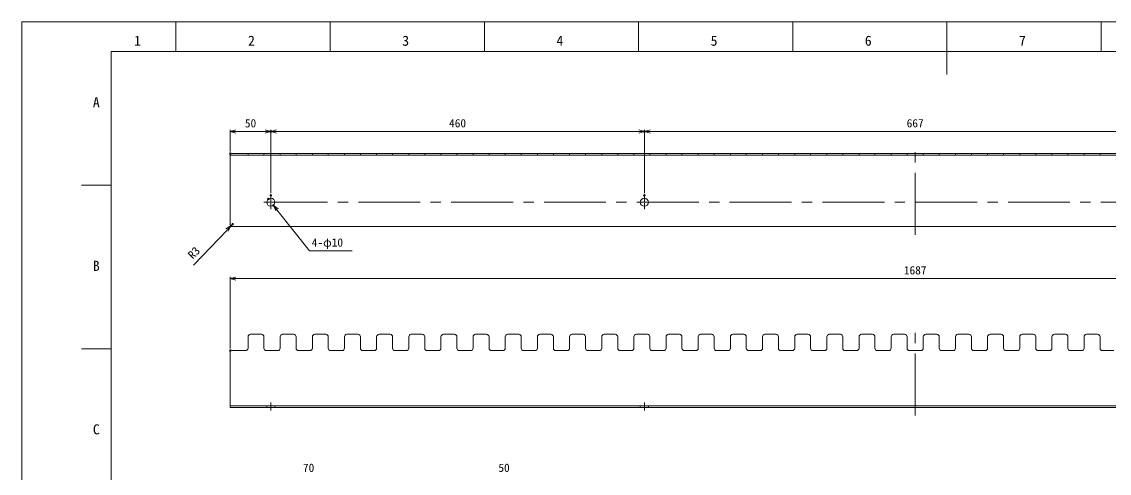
# Model space of a CAD drawing. Units: millimetres at full size. Extents: x -34906 to 7411, y -8440 to 3030.
# Drawn here: x -10390 to -9051, y -6455 to -5899 of the extents above; entities that cross this region are included whole.
import ezdxf
from ezdxf.enums import TextEntityAlignment as Align

# ---------------------------------------------------------------- set-up
doc = ezdxf.new("R2010")
doc.units = ezdxf.units.MM
doc.header["$LTSCALE"] = 4
doc.header["$PDMODE"] = 32
doc.header["$PDSIZE"] = 2
doc.linetypes.add('USER1', pattern=[28.575, 19.05, -3.175, 3.175, -3.175])
doc.linetypes.add('USER4', pattern=[4.7625, 3.175, -1.5875])
for name, color, linetype, lineweight in [('0-1_Defpoints', 7, 'Continuous', 18), ('0-2_01_外形線', 7, 'Continuous', 18), ('0-3_04_中心線', 7, 'USER1', 9), ('0-5_07_寸法線', 7, 'Continuous', 9), ('0-7_99_図枠', 7, 'Continuous', 18), ('0-A_03_かくれ線', 6, 'USER4', 18)]:
    doc.layers.add(name, color=color, linetype=linetype, lineweight=lineweight)
doc.styles.add('ＭＳ ゴシック', font='')
doc.styles.get('ＭＳ ゴシック').set_extended_font_data('MS Gothic')

msp = doc.modelspace()

# ---------------------------------------------------------------- linework, layer by layer
at = {"layer": '0-1_Defpoints'}
msp.add_lwpolyline([(-10389.995, -7510.374), (-8111.411, -7510.374), (-8111.411, -5899.254), (-10389.995, -5899.254)], close=True, dxfattribs=at)
at = {"layer": '0-2_01_外形線'}
for p, q in [((-10133.251, -6063.581), (-8446.251, -6063.581)), ((-10111.351, -6063.581), (-10111.351, -6061.581)), ((-10091.751, -6063.581), (-10091.751, -6061.581)), ((-10071.751, -6063.581), (-10071.751, -6061.581)), ((-10052.151, -6063.581), (-10052.151, -6061.581)), ((-10032.151, -6063.581), (-10032.151, -6061.581)), ((-10012.551, -6063.581), (-10012.551, -6061.581)), ((-9992.551, -6063.581), (-9992.551, -6061.581)), ((-9972.951, -6063.581), (-9972.951, -6061.581)), ((-9952.951, -6063.581), (-9952.951, -6061.581)), ((-9933.351, -6063.581), (-9933.351, -6061.581)), ((-9913.351, -6063.581), (-9913.351, -6061.581)), ((-9893.751, -6063.581), (-9893.751, -6061.581)), ((-9873.751, -6063.581), (-9873.751, -6061.581)), ((-9854.151, -6063.581), (-9854.151, -6061.581)), ((-9834.151, -6063.581), (-9834.151, -6061.581)), ((-9814.551, -6063.581), (-9814.551, -6061.581)), ((-9794.551, -6063.581), (-9794.551, -6061.581)), ((-9774.951, -6063.581), (-9774.951, -6061.581)), ((-9754.951, -6063.581), (-9754.951, -6061.581)), ((-9735.351, -6063.581), (-9735.351, -6061.581)), ((-9715.351, -6063.581), (-9715.351, -6061.581)), ((-9695.751, -6063.581), (-9695.751, -6061.581)), ((-9675.751, -6063.581), (-9675.751, -6061.581)), ((-9656.151, -6063.581), (-9656.151, -6061.581)), ((-9636.151, -6063.581), (-9636.151, -6061.581)), ((-9616.551, -6063.581), (-9616.551, -6061.581)), ((-9596.551, -6063.581), (-9596.551, -6061.581)), ((-9576.951, -6063.581), (-9576.951, -6061.581)), ((-9556.951, -6063.581), (-9556.951, -6061.581)), ((-9537.351, -6063.581), (-9537.351, -6061.581)), ((-9517.351, -6063.581), (-9517.351, -6061.581)), ((-9497.751, -6063.581), (-9497.751, -6061.581)), ((-9477.751, -6063.581), (-9477.751, -6061.581)), ((-9458.151, -6063.581), (-9458.151, -6061.581)), ((-9438.151, -6063.581), (-9438.151, -6061.581)), ((-9418.551, -6063.581), (-9418.551, -6061.581)), ((-9398.551, -6063.581), (-9398.551, -6061.581)), ((-9378.951, -6063.581), (-9378.951, -6061.581)), ((-9358.951, -6063.581), (-9358.951, -6061.581)), ((-9339.351, -6063.581), (-9339.351, -6061.581)), ((-9319.351, -6063.581), (-9319.351, -6061.581)), ((-9299.751, -6063.581), (-9299.751, -6061.581)), ((-9279.751, -6063.581), (-9279.751, -6061.581)), ((-9260.151, -6063.581), (-9260.151, -6061.581)), ((-9240.151, -6063.581), (-9240.151, -6061.581)), ((-9220.551, -6063.581), (-9220.551, -6061.581)), ((-9200.551, -6063.581), (-9200.551, -6061.581)), ((-9180.951, -6063.581), (-9180.951, -6061.581)), ((-9160.951, -6063.581), (-9160.951, -6061.581)), ((-9141.351, -6063.581), (-9141.351, -6061.581)), ((-9121.351, -6063.581), (-9121.351, -6061.581)), ((-9101.751, -6063.581), (-9101.751, -6061.581)), ((-9081.751, -6063.581), (-9081.751, -6061.581)), ((-9062.151, -6063.581), (-9062.151, -6061.581)), ((-10130.251, -6151.581), (-8526.251, -6151.581)), ((-10111.351, -6287.228), (-10111.351, -6301.228)), ((-10094.751, -6284.228), (-10108.351, -6284.228)), ((-10091.751, -6301.228), (-10091.751, -6287.228)), ((-10071.751, -6287.228), (-10071.751, -6301.228)), ((-10055.151, -6284.228), (-10068.751, -6284.228)), ((-10052.151, -6301.228), (-10052.151, -6287.228)), ((-10032.151, -6287.228), (-10032.151, -6301.228)), ((-10015.551, -6284.228), (-10029.151, -6284.228)), ((-10012.551, -6301.228), (-10012.551, -6287.228)), ((-9992.551, -6287.228), (-9992.551, -6301.228)), ((-9975.951, -6284.228), (-9989.551, -6284.228)), ((-9972.951, -6301.228), (-9972.951, -6287.228)), ((-9952.951, -6287.228), (-9952.951, -6301.228)), ((-9936.351, -6284.228), (-9949.951, -6284.228)), ((-9933.351, -6301.228), (-9933.351, -6287.228)), ((-9913.351, -6287.228), (-9913.351, -6301.228)), ((-9896.751, -6284.228), (-9910.351, -6284.228)), ((-9893.751, -6301.228), (-9893.751, -6287.228)), ((-9873.751, -6287.228), (-9873.751, -6301.228)), ((-9857.151, -6284.228), (-9870.751, -6284.228)), ((-9854.151, -6301.228), (-9854.151, -6287.228)), ((-9834.151, -6287.228), (-9834.151, -6301.228)), ((-9817.551, -6284.228), (-9831.151, -6284.228)), ((-9814.551, -6301.228), (-9814.551, -6287.228)), ((-9794.551, -6287.228), (-9794.551, -6301.228)), ((-9777.951, -6284.228), (-9791.551, -6284.228)), ((-9774.951, -6301.228), (-9774.951, -6287.228)), ((-9754.951, -6287.228), (-9754.951, -6301.228)), ((-9738.351, -6284.228), (-9751.951, -6284.228)), ((-9735.351, -6301.228), (-9735.351, -6287.228)), ((-9715.351, -6287.228), (-9715.351, -6301.228)), ((-9698.751, -6284.228), (-9712.351, -6284.228)), ((-9695.751, -6301.228), (-9695.751, -6287.228)), ((-9675.751, -6287.228), (-9675.751, -6301.228)), ((-9659.151, -6284.228), (-9672.751, -6284.228)), ((-9656.151, -6301.228), (-9656.151, -6287.228)), ((-9636.151, -6287.228), (-9636.151, -6301.228)), ((-9619.551, -6284.228), (-9633.151, -6284.228)), ((-9616.551, -6301.228), (-9616.551, -6287.228)), ((-9596.551, -6287.228), (-9596.551, -6301.228)), ((-9579.951, -6284.228), (-9593.551, -6284.228)), ((-9576.951, -6301.228), (-9576.951, -6287.228)), ((-9556.951, -6287.228), (-9556.951, -6301.228)), ((-9540.351, -6284.228), (-9553.951, -6284.228)), ((-9537.351, -6301.228), (-9537.351, -6287.228)), ((-9517.351, -6287.228), (-9517.351, -6301.228)), ((-9500.751, -6284.228), (-9514.351, -6284.228)), ((-9497.751, -6301.228), (-9497.751, -6287.228)), ((-9477.751, -6287.228), (-9477.751, -6301.228)), ((-9461.151, -6284.228), (-9474.751, -6284.228)), ((-9458.151, -6301.228), (-9458.151, -6287.228)), ((-9438.151, -6287.228), (-9438.151, -6301.228)), ((-9421.551, -6284.228), (-9435.151, -6284.228)), ((-9418.551, -6301.228), (-9418.551, -6287.228)), ((-9398.551, -6287.228), (-9398.551, -6301.228)), ((-9381.951, -6284.228), (-9395.551, -6284.228)), ((-9378.951, -6301.228), (-9378.951, -6287.228)), ((-9358.951, -6287.228), (-9358.951, -6301.228)), ((-9342.351, -6284.228), (-9355.951, -6284.228)), ((-9339.351, -6301.228), (-9339.351, -6287.228)), ((-9319.351, -6287.228), (-9319.351, -6301.228)), ((-9302.751, -6284.228), (-9316.351, -6284.228)), ((-9299.751, -6301.228), (-9299.751, -6287.228)), ((-9279.751, -6287.228), (-9279.751, -6301.228)), ((-9263.151, -6284.228), (-9276.751, -6284.228)), ((-9260.151, -6301.228), (-9260.151, -6287.228)), ((-9240.151, -6287.228), (-9240.151, -6301.228)), ((-9223.551, -6284.228), (-9237.151, -6284.228)), ((-9220.551, -6301.228), (-9220.551, -6287.228)), ((-9200.551, -6287.228), (-9200.551, -6301.228)), ((-9183.951, -6284.228), (-9197.551, -6284.228)), ((-9180.951, -6301.228), (-9180.951, -6287.228)), ((-9160.951, -6287.228), (-9160.951, -6301.228)), ((-9144.351, -6284.228), (-9157.951, -6284.228)), ((-9141.351, -6301.228), (-9141.351, -6287.228)), ((-9121.351, -6287.228), (-9121.351, -6301.228)), ((-9104.751, -6284.228), (-9118.351, -6284.228)), ((-9101.751, -6301.228), (-9101.751, -6287.228)), ((-9081.751, -6287.228), (-9081.751, -6301.228)), ((-9065.151, -6284.228), (-9078.751, -6284.228)), ((-9062.151, -6301.228), (-9062.151, -6287.228)), ((-10114.351, -6304.228), (-10133.251, -6304.228)), ((-10074.751, -6304.228), (-10088.751, -6304.228)), ((-10035.151, -6304.228), (-10049.151, -6304.228)), ((-9995.551, -6304.228), (-10009.551, -6304.228)), ((-9955.951, -6304.228), (-9969.951, -6304.228)), ((-9916.351, -6304.228), (-9930.351, -6304.228)), ((-9876.751, -6304.228), (-9890.751, -6304.228)), ((-9837.151, -6304.228), (-9851.151, -6304.228)), ((-9797.551, -6304.228), (-9811.551, -6304.228)), ((-9757.951, -6304.228), (-9771.951, -6304.228)), ((-9718.351, -6304.228), (-9732.351, -6304.228)), ((-9678.751, -6304.228), (-9692.751, -6304.228)), ((-9639.151, -6304.228), (-9653.151, -6304.228)), ((-9599.551, -6304.228), (-9613.551, -6304.228)), ((-9559.951, -6304.228), (-9573.951, -6304.228)), ((-9520.351, -6304.228), (-9534.351, -6304.228)), ((-9480.751, -6304.228), (-9494.751, -6304.228)), ((-9441.151, -6304.228), (-9455.151, -6304.228)), ((-9401.551, -6304.228), (-9415.551, -6304.228)), ((-9361.951, -6304.228), (-9375.951, -6304.228)), ((-9322.351, -6304.228), (-9336.351, -6304.228)), ((-9282.751, -6304.228), (-9296.751, -6304.228)), ((-9243.151, -6304.228), (-9257.151, -6304.228)), ((-9203.551, -6304.228), (-9217.551, -6304.228)), ((-9163.951, -6304.228), (-9177.951, -6304.228)), ((-9124.351, -6304.228), (-9138.351, -6304.228)), ((-9084.751, -6304.228), (-9098.751, -6304.228)), ((-9045.151, -6304.228), (-9059.151, -6304.228)), ((-8446.251, -6372.228), (-10133.251, -6372.228))]:
    msp.add_line(p, q, dxfattribs=at)
for points in [[(-8446.251, -6148.581), (-8446.251, -6061.581), (-10133.251, -6061.581), (-10133.251, -6148.581)], [(-10133.251, -6304.228), (-10133.251, -6374.228), (-8446.251, -6374.228), (-8446.251, -6304.228)]]:
    msp.add_lwpolyline(points, dxfattribs=at)
for centre in [(-10083.251, -6121.581), (-9623.251, -6121.581)]:
    msp.add_circle(centre, 5, dxfattribs=at)
for centre, start, end in [((-10130.251, -6148.581), 180, 270), ((-10108.351, -6287.228), 90, 180), ((-10094.751, -6287.228), 0, 90), ((-10068.751, -6287.228), 90, 180), ((-10055.151, -6287.228), 0, 90), ((-10029.151, -6287.228), 90, 180), ((-10015.551, -6287.228), 0, 90), ((-9989.551, -6287.228), 90, 180), ((-9975.951, -6287.228), 0, 90), ((-9949.951, -6287.228), 90, 180), ((-9936.351, -6287.228), 0, 90), ((-9910.351, -6287.228), 90, 180), ((-9896.751, -6287.228), 0, 90), ((-9870.751, -6287.228), 90, 180), ((-9857.151, -6287.228), 360, 90), ((-9831.151, -6287.228), 90, 180), ((-9817.551, -6287.228), 0, 90), ((-9791.551, -6287.228), 90, 180), ((-9777.951, -6287.228), 0, 90), ((-9751.951, -6287.228), 90, 180), ((-9738.351, -6287.228), 0, 90), ((-9712.351, -6287.228), 90, 180), ((-9698.751, -6287.228), 0, 90), ((-9672.751, -6287.228), 90, 180), ((-9659.151, -6287.228), 0, 90), ((-9633.151, -6287.228), 90, 180), ((-9619.551, -6287.228), 0, 90), ((-9593.551, -6287.228), 90, 180), ((-9579.951, -6287.228), 0, 90), ((-9553.951, -6287.228), 90, 180), ((-9540.351, -6287.228), 0, 90), ((-9514.351, -6287.228), 90, 180), ((-9500.751, -6287.228), 0, 90), ((-9474.751, -6287.228), 90, 180), ((-9461.151, -6287.228), 0, 90), ((-9435.151, -6287.228), 90, 180), ((-9421.551, -6287.228), 0, 90), ((-9395.551, -6287.228), 90, 180), ((-9381.951, -6287.228), 0, 90), ((-9355.951, -6287.228), 90, 180), ((-9342.351, -6287.228), 0, 90), ((-9316.351, -6287.228), 90, 180), ((-9302.751, -6287.228), 360, 90), ((-9276.751, -6287.228), 90, 180), ((-9263.151, -6287.228), 0, 90), ((-9237.151, -6287.228), 90, 180), ((-9223.551, -6287.228), 0, 90), ((-9197.551, -6287.228), 90, 180), ((-9183.951, -6287.228), 0, 90), ((-9157.951, -6287.228), 90, 180), ((-9144.351, -6287.228), 0, 90), ((-9118.351, -6287.228), 90, 180), ((-9104.751, -6287.228), 0, 90), ((-9078.751, -6287.228), 90, 180), ((-9065.151, -6287.228), 0, 90), ((-10114.351, -6301.228), 270, 0), ((-10088.751, -6301.228), 180, 270), ((-10074.751, -6301.228), 270, 360), ((-10049.151, -6301.228), 180, 270), ((-10035.151, -6301.228), 270, 0), ((-10009.551, -6301.228), 180, 270), ((-9995.551, -6301.228), 270, 360), ((-9969.951, -6301.228), 180, 270), ((-9955.951, -6301.228), 270, 360), ((-9930.351, -6301.228), 180, 270), ((-9916.351, -6301.228), 270, 360), ((-9890.751, -6301.228), 180, 270), ((-9876.751, -6301.228), 270, 360), ((-9851.151, -6301.228), 180, 270), ((-9837.151, -6301.228), 270, 360), ((-9811.551, -6301.228), 180, 270), ((-9797.551, -6301.228), 270, 360), ((-9771.951, -6301.228), 180, 270), ((-9757.951, -6301.228), 270, 360), ((-9732.351, -6301.228), 180, 270), ((-9718.351, -6301.228), 270, 360), ((-9692.751, -6301.228), 180, 270), ((-9678.751, -6301.228), 270, 360), ((-9653.151, -6301.228), 180, 270), ((-9639.151, -6301.228), 270, 0), ((-9613.551, -6301.228), 180, 270), ((-9599.551, -6301.228), 270, 360), ((-9573.951, -6301.228), 180, 270), ((-9559.951, -6301.228), 270, 360), ((-9534.351, -6301.228), 180, 270), ((-9520.351, -6301.228), 270, 360), ((-9494.751, -6301.228), 180, 270), ((-9480.751, -6301.228), 270, 360), ((-9455.151, -6301.228), 180, 270), ((-9441.151, -6301.228), 270, 360), ((-9415.551, -6301.228), 180, 270), ((-9401.551, -6301.228), 270, 360), ((-9375.951, -6301.228), 180, 270), ((-9361.951, -6301.228), 270, 360), ((-9336.351, -6301.228), 180, 270), ((-9322.351, -6301.228), 270, 360), ((-9296.751, -6301.228), 180, 270), ((-9282.751, -6301.228), 270, 360), ((-9257.151, -6301.228), 180, 270), ((-9243.151, -6301.228), 270, 360), ((-9217.551, -6301.228), 180, 270), ((-9203.551, -6301.228), 270, 360), ((-9177.951, -6301.228), 180, 270), ((-9163.951, -6301.228), 270, 360), ((-9138.351, -6301.228), 180, 270), ((-9124.351, -6301.228), 270, 360), ((-9098.751, -6301.228), 180, 270), ((-9084.751, -6301.228), 270, 0), ((-9059.151, -6301.228), 180, 270)]:
    msp.add_arc(centre, 3, start, end, dxfattribs=at)
at = {"layer": '0-3_04_中心線', "color": 1, "lineweight": 18}
for p, q in [((-9289.751, -6161.581), (-9289.751, -6051.581)), ((-10089.751, -6121.581), (-8489.751, -6121.581)), ((-9289.751, -6384.228), (-9289.751, -6274.228)), ((-10083.251, -6368.228), (-10083.251, -6378.228)), ((-9623.251, -6368.228), (-9623.251, -6378.228))]:
    msp.add_line(p, q, dxfattribs=at)
at = {"layer": '0-3_04_中心線'}
for p, q in [((-10083.251, -6120.581), (-10083.251, -6113.081)), ((-9623.251, -6120.581), (-9623.251, -6113.081)), ((-10091.751, -6121.581), (-10084.251, -6121.581)), ((-10083.251, -6130.081), (-10083.251, -6122.581)), ((-10082.251, -6121.581), (-10074.751, -6121.581)), ((-9631.751, -6121.581), (-9624.251, -6121.581)), ((-9623.251, -6130.081), (-9623.251, -6122.581)), ((-9622.251, -6121.581), (-9614.751, -6121.581))]:
    msp.add_line(p, q, dxfattribs=at)
at = {"layer": '0-3_04_中心線', "linetype": 'Continuous'}
for p, q in [((-10083.751, -6121.581), (-10082.751, -6121.581)), ((-10083.251, -6122.081), (-10083.251, -6121.081)), ((-9623.751, -6121.581), (-9622.751, -6121.581)), ((-9623.251, -6122.081), (-9623.251, -6121.081))]:
    msp.add_line(p, q, dxfattribs=at)
at = {"layer": '0-5_07_寸法線', "color": 3, "lineweight": 18}
for p, q in [((-10133.251, -6059.081), (-10133.251, -6032.451)), ((-10126.251, -6034.451), (-10090.251, -6034.451)), ((-10083.251, -6110.581), (-10083.251, -6032.451)), ((-10083.251, -6110.581), (-10083.251, -6032.451)), ((-10076.251, -6034.451), (-9630.251, -6034.451)), ((-9623.251, -6110.581), (-9623.251, -6032.451)), ((-9623.251, -6110.581), (-9623.251, -6032.451)), ((-9616.251, -6034.451), (-8963.251, -6034.451)), ((-10178.498, -6198.998), (-10137.165, -6155.806)), ((-10130.251, -6148.581), (-10132.325, -6150.748)), ((-10133.251, -6301.728), (-10133.251, -6213.561)), ((-10126.251, -6215.561), (-8453.251, -6215.561))]:
    msp.add_line(p, q, dxfattribs=at)
at = {"layer": '0-5_07_寸法線'}
for p, q in [((-10133.251, -6034.451), (-10126.251, -6034.451)), ((-10083.251, -6034.451), (-10090.251, -6034.451)), ((-10083.251, -6034.451), (-10076.251, -6034.451)), ((-9623.251, -6034.451), (-9630.251, -6034.451)), ((-9623.251, -6034.451), (-9616.251, -6034.451)), ((-10080.139, -6125.494), (-10075.783, -6130.974)), ((-10132.325, -6150.748), (-10137.165, -6155.806)), ((-10133.251, -6215.561), (-10126.251, -6215.561))]:
    msp.add_line(p, q, dxfattribs=at)
for points in [[(-10126.251, -6036.326), (-10133.251, -6034.451), (-10126.251, -6032.575)], [(-10090.251, -6032.575), (-10083.251, -6034.451), (-10090.251, -6036.326)], [(-10076.251, -6036.326), (-10083.251, -6034.451), (-10076.251, -6032.575)], [(-9630.251, -6032.575), (-9623.251, -6034.451), (-9630.251, -6036.326)], [(-9616.251, -6036.326), (-9623.251, -6034.451), (-9616.251, -6032.575)], [(-10077.251, -6132.141), (-10080.139, -6125.494), (-10074.315, -6129.806)], [(-10138.52, -6154.509), (-10132.325, -6150.748), (-10135.81, -6157.102)], [(-10126.251, -6217.437), (-10133.251, -6215.561), (-10126.251, -6213.685)]]:
    msp.add_lwpolyline(points, dxfattribs=at)
at = {"layer": '0-5_07_寸法線', "color": 3, "lineweight": 18}
msp.add_lwpolyline([(-9983.033, -6181.388), (-10035.699, -6181.388), (-10075.783, -6130.974)], dxfattribs=at)
msp.add_arc((-10130.251, -6148.581), 3, 188.0628, 270, dxfattribs=at)
at = {"layer": '0-5_07_寸法線'}
for p in [(-10083.251, -6034.451), (-9623.251, -6034.451), (-10133.251, -6061.581), (-10086.363, -6117.667), (-10083.251, -6113.081), (-9623.251, -6113.081), (-10080.139, -6125.494), (-10132.325, -6150.748), (-10130.251, -6148.581), (-10133.251, -6304.228)]:
    msp.add_point(p, dxfattribs=at)
at = {"layer": '0-7_99_図枠'}
for p, q in [((-10200.113, -5936.025), (-10200.113, -5899.254)), ((-10010.231, -5936.025), (-10010.231, -5899.254)), ((-9820.349, -5936.025), (-9820.349, -5899.254)), ((-9630.467, -5936.025), (-9630.467, -5899.254)), ((-9440.585, -5936.025), (-9440.585, -5899.254)), ((-9250.703, -5899.254), (-9250.703, -5964.311)), ((-9060.821, -5936.025), (-9060.821, -5899.254)), ((-10279.793, -6100.664), (-10316.565, -6100.664)), ((-10279.793, -6302.075), (-10316.565, -6302.075))]:
    msp.add_line(p, q, dxfattribs=at)
msp.add_lwpolyline([(-10279.793, -7473.767), (-8148.182, -7473.767), (-8148.182, -5936.025), (-10279.793, -5936.025)], close=True, dxfattribs=at)
at = {"layer": '0-A_03_かくれ線'}
for p, q in [((-10088.251, -6372.228), (-10088.251, -6374.228)), ((-10078.251, -6372.228), (-10078.251, -6374.228)), ((-9628.251, -6372.228), (-9628.251, -6374.228)), ((-9618.251, -6372.228), (-9618.251, -6374.228))]:
    msp.add_line(p, q, dxfattribs=at)

# ---------------------------------------------------------------- texts
at = {"layer": '0-5_07_寸法線', "style": 'ＭＳ ゴシック'}
for s, p in [('50', (-10115.251, -6032.451)), ('460', (-9863.751, -6032.451)), ('667', (-9300.251, -6032.451)), ('4-φ10', (-10032.866, -6179.388)), ('1687', (-9303.751, -6213.561)), ('70', (-10043.753, -6456.841)), ('50', (-9803.019, -6456.841))]:
    msp.add_text(s, height=10.26, dxfattribs=at).set_placement(p, align=Align.BOTTOM_LEFT)
msp.add_text('R3', height=10.26, rotation=46.26, dxfattribs=at).set_placement((-10176.947, -6194.484), align=Align.BOTTOM_LEFT)
at = {"layer": '0-7_99_図枠', "style": 'ＭＳ ゴシック'}
for s, p in [('1', (-10251.67, -5932.554)), ('2', (-10111.343, -5932.554)), ('3', (-9921.461, -5932.554)), ('4', (-9731.579, -5932.554)), ('5', (-9541.697, -5932.554)), ('6', (-9351.815, -5932.554)), ('7', (-9161.933, -5932.554)), ('A', (-10302.422, -6008.445)), ('B', (-10302.422, -6209.855)), ('C', (-10302.422, -6411.266))]:
    msp.add_text(s, height=12.44, dxfattribs=at).set_placement(p, align=Align.BOTTOM_LEFT)

doc.saveas('drawing.dxf')
